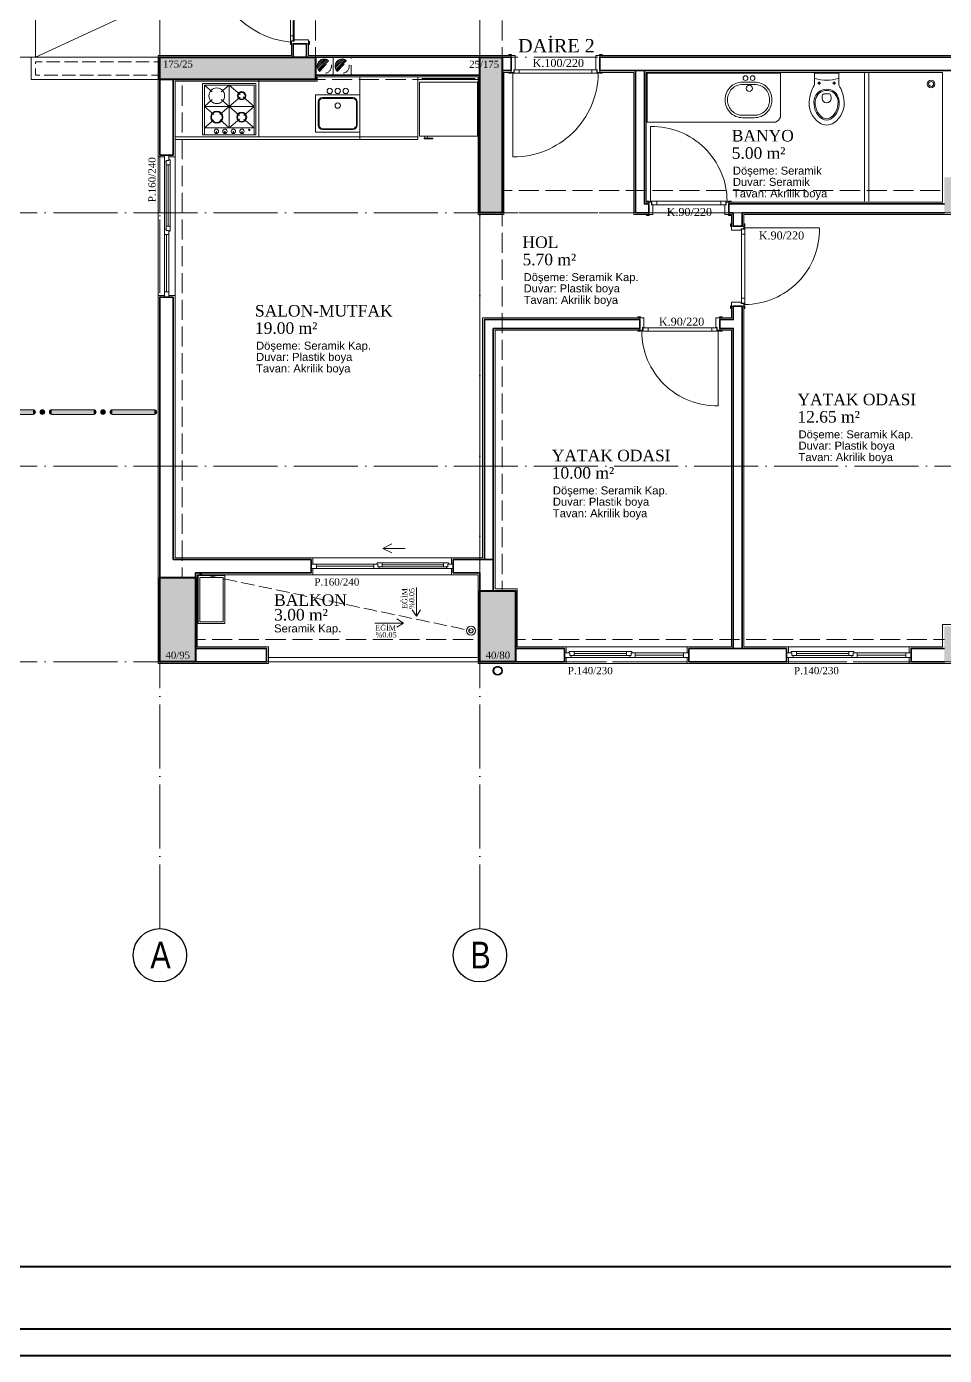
# Model space of a CAD drawing. Header units: millimetres. Extents: x 11587 to 81192, y -36083 to -25300.
# Drawn here: x 25177 to 26209, y -28300 to -26805 of the extents above; entities that cross this region are included whole.
import ezdxf

# ---------------------------------------------------------------- set-up
doc = ezdxf.new("R2010")
doc.units = ezdxf.units.MM
for name, pattern in [('AKS', [30, 24, -3, 0, -3]), ('IZDUSUM1', [20, 7.5, -5, 7.5, 0]), ('SEMBOL1', [260, 200, -15, 30, -15])]:
    doc.linetypes.add(name, pattern=pattern)
for name, color, linetype, lineweight in [('rtm-aks balon', 20, 'Continuous', 25), ('rtm-aks balon yazı', 7, 'Continuous', 20), ('rtm-aks yeni', 7, 'AKS', 20), ('rtm-antet-02', 140, 'Continuous', 40), ('rtm-cam', 141, 'Continuous', 9), ('rtm-duv tugla', 22, 'Continuous', 35), ('rtm-izdusum-üst ince', 8, 'IZDUSUM1', 5), ('rtm-kapı-ahsap', 35, 'Continuous', 13), ('rtm-merdiven izdusum', 254, 'IZDUSUM1', 15), ('rtm-mhl-yazı-adı', 150, 'Continuous', 30), ('rtm-mhl-yazı-m2', 7, 'Continuous', 20), ('rtm-mhl-yazı-malzeme', 253, 'Continuous', 13), ('rtm-pen-ahsap', 35, 'Continuous', 13), ('rtm-plan katmanı-04', 33, 'Continuous', 25), ('rtm-plan katmanı-05', 205, 'Continuous', 20), ('rtm-plan katmanı-07', 135, 'Continuous', 9), ('rtm-sembol balon baslik', 242, 'Continuous', 20), ('rtm-sembol ok', 7, 'Continuous', 20), ('rtm-sıva', 252, 'Continuous', 15), ('rtm-tarama-betonarme', 51, 'Continuous', 15), ('rtm-tas_betonarme', 50, 'Continuous', 40), ('rtm-tefris vitrifiye', 9, 'Continuous', 9)]:
    doc.layers.add(name, color=color, linetype=linetype, lineweight=lineweight)
doc.styles.add('AKSYAZI', font='ARIALN.TTF')
doc.styles.add('ARIAL', font='times.ttf')
doc.styles.get("Standard").update_dxf_attribs({"font": 'arial.ttf'})
doc.styles.add('VAZ-OLCU', font='times.ttf', dxfattribs={"height": 60})

# ---------------------------------------------------------------- blocks, each defined once
blk = doc.blocks.new('K-100')
at = {"layer": 'rtm-kapı-ahsap'}
for p, q in [((-34308.1, -13702.2), (-34307, -13702.2)), ((-34308.1, -13705.4), (-34308.1, -13702.2)), ((-34307, -13702.2), (-34307, -13705.4)), ((-34288, -13702.3), (-34288, -13705.4)), ((-34287, -13702.3), (-34288, -13702.3)), ((-34287, -13705.4), (-34287, -13702.3)), ((-34307, -13705.4), (-34308.1, -13705.4)), ((-34307, -13709.3), (-34307, -13704.8)), ((-34288, -13704.8), (-34307, -13704.8)), ((-34291, -13709.3), (-34307, -13709.3)), ((-34288, -13707.8), (-34291, -13707.8)), ((-34291, -13707.8), (-34291, -13709.3)), ((-34290.8, -13801.3), (-34290.8, -13708.3)), ((-34290.8, -13708.3), (-34287.9, -13708.3)), ((-34287, -13713.9), (-34290.8, -13713.9)), ((-34288, -13704.8), (-34288, -13707.8)), ((-34288, -13705.4), (-34287, -13705.4)), ((-34288, -13706.8), (-34287, -13706.8)), ((-34287.9, -13708.3), (-34287.9, -13706.8)), ((-34287, -13706.8), (-34287, -13802.8)), ((-34307, -13804.2), (-34308.1, -13804.2)), ((-34308.1, -13804.2), (-34308.1, -13807.3)), ((-34308.1, -13807.3), (-34307, -13807.3)), ((-34307, -13800.3), (-34307, -13804.8)), ((-34291, -13800.3), (-34307, -13800.3)), ((-34307, -13807.3), (-34307, -13804.2)), ((-34288, -13804.8), (-34307, -13804.8)), ((-34291, -13801.8), (-34291, -13800.3)), ((-34288, -13801.8), (-34291, -13801.8)), ((-34287, -13795.6), (-34290.8, -13795.6)), ((-34290.8, -13801.3), (-34287.9, -13801.3)), ((-34288, -13804.8), (-34288, -13801.8)), ((-34288, -13802.8), (-34287, -13802.8)), ((-34288, -13807.3), (-34288, -13804.2)), ((-34288, -13804.2), (-34287, -13804.2)), ((-34287, -13807.3), (-34288, -13807.3)), ((-34287.9, -13801.3), (-34287.9, -13802.8)), ((-34193, -13802.8), (-34287, -13802.8)), ((-34287, -13804.2), (-34287, -13807.3))]:
    blk.add_line(p, q, dxfattribs=at)
at = {"layer": 'rtm-kapı-ahsap', "const_width": 0.392}
blk.add_lwpolyline([(-34287.4, -13803.7, -1), (-34287.4, -13803.1, -1)], format="xyb", close=True, dxfattribs=at)
at = {"layer": 'rtm-kapı-ahsap'}
blk.add_arc((-34287.9, -13801.7), 94.9, 359.3332, 89.4605, dxfattribs=at)
blk = doc.blocks.new('rty')
at = {"layer": 'rtm-kapı-ahsap'}
for p, q in [((-58244.9, -62700.3), (-58243.8, -62700.3)), ((-58244.9, -62703.4), (-58244.9, -62700.3)), ((-58243.8, -62703.4), (-58244.9, -62703.4)), ((-58243.8, -62700.3), (-58243.8, -62703.4)), ((-58243.8, -62707.4), (-58243.8, -62702.9)), ((-58229.8, -62702.9), (-58243.8, -62702.9)), ((-58232.8, -62707.4), (-58243.8, -62707.4)), ((-58232.8, -62705.9), (-58232.8, -62707.4)), ((-58229.8, -62705.9), (-58232.8, -62705.9)), ((-58232.6, -62706.4), (-58232.6, -62789.4)), ((-58232.6, -62706.4), (-58229.7, -62706.4)), ((-58229.8, -62700.4), (-58229.8, -62703.4)), ((-58228.8, -62700.4), (-58229.8, -62700.4)), ((-58229.8, -62702.9), (-58229.8, -62705.9)), ((-58229.8, -62703.4), (-58228.8, -62703.4)), ((-58229.8, -62704.9), (-58228.8, -62704.9)), ((-58229.7, -62706.4), (-58229.7, -62704.9)), ((-58228.8, -62703.4), (-58228.8, -62700.4)), ((-58228.8, -62790.9), (-58228.8, -62704.9)), ((-58144.8, -62704.9), (-58228.8, -62704.9)), ((-58228.8, -62712), (-58232.6, -62712)), ((-58243.8, -62792.3), (-58244.9, -62792.3)), ((-58244.9, -62792.3), (-58244.9, -62795.4)), ((-58244.9, -62795.4), (-58243.8, -62795.4)), ((-58243.8, -62788.4), (-58243.8, -62792.9)), ((-58232.8, -62788.4), (-58243.8, -62788.4)), ((-58243.8, -62795.4), (-58243.8, -62792.3)), ((-58229.8, -62792.9), (-58243.8, -62792.9)), ((-58232.8, -62789.9), (-58232.8, -62788.4)), ((-58229.8, -62789.9), (-58232.8, -62789.9)), ((-58228.8, -62783.7), (-58232.6, -62783.7)), ((-58232.6, -62789.4), (-58229.7, -62789.4)), ((-58229.8, -62792.9), (-58229.8, -62789.9)), ((-58229.8, -62790.9), (-58228.8, -62790.9)), ((-58229.8, -62795.4), (-58229.8, -62792.3)), ((-58229.8, -62792.3), (-58228.8, -62792.3)), ((-58228.8, -62795.4), (-58229.8, -62795.4)), ((-58229.7, -62789.4), (-58229.7, -62790.9)), ((-58228.8, -62792.3), (-58228.8, -62795.4))]:
    blk.add_line(p, q, dxfattribs=at)
at = {"layer": 'rtm-kapı-ahsap', "const_width": 0.392}
blk.add_lwpolyline([(-58229.2, -62703.9, 1), (-58229.2, -62704.5, 1)], format="xyb", close=True, dxfattribs=at)
at = {"layer": 'rtm-kapı-ahsap'}
blk.add_arc((-58229.1, -62706.6), 84.3, 270.2011, 1.1472, dxfattribs=at)
blk = doc.blocks.new('KK')
at = {"layer": 'rtm-sembol balon baslik', "linetype": 'SEMBOL1'}
for p in [(41231.3, 7543.2), (41283.8, 7543.2)]:
    blk.add_line(p, (41257.6, 7558.4), dxfattribs=at)
at = {"layer": 'rtm-sembol balon baslik'}
for p, q in [((41279.6, 7537.7), (41232.3, 7537.7)), ((41279.6, 7532.4), (41232.3, 7532.4)), ((41347.8, 7537.7), (41300.6, 7537.7)), ((41347.8, 7532.4), (41300.6, 7532.4)), ((41416.1, 7537.8), (41368.8, 7537.8)), ((41416.1, 7532.6), (41368.8, 7532.6)), ((41484.3, 7537.8), (41437.1, 7537.8)), ((41484.3, 7532.6), (41437.1, 7532.6)), ((41552.6, 7537.9), (41505.3, 7537.9)), ((41552.6, 7532.7), (41505.3, 7532.7)), ((41620.8, 7537.9), (41573.6, 7537.9)), ((41620.8, 7532.7), (41573.6, 7532.7))]:
    blk.add_line(p, q, dxfattribs=at)
at = {"layer": 'rtm-sembol balon baslik', "const_width": 2.62}
for points in [[(41232.3, 7536.4, 0.414214), (41231, 7535, 1)], [(41231, 7535, 0.414214), (41232.3, 7533.7, 1)], [(41279.6, 7533.7, 0.414214), (41280.9, 7535, 0.414214), (41279.6, 7536.4, 1)], [(41300.6, 7536.4, 0.414214), (41299.3, 7535, 1)], [(41299.3, 7535, 0.414214), (41300.6, 7533.7, 1)], [(41347.8, 7533.7, 0.414214), (41349.1, 7535, 0.414214), (41347.8, 7536.4, 1)], [(41368.8, 7536.5, 0.414214), (41367.5, 7535.2, 1)], [(41367.5, 7535.2, 0.414214), (41368.8, 7533.9, 1)], [(41416.1, 7533.9, 0.414214), (41417.4, 7535.2, 0.414214), (41416.1, 7536.5, 1)], [(41437.1, 7536.5, 0.414214), (41435.8, 7535.2, 1)], [(41435.8, 7535.2, 0.414214), (41437.1, 7533.9, 1)], [(41484.3, 7533.9, 0.414214), (41485.6, 7535.2, 0.414214), (41484.3, 7536.5, 1)], [(41505.3, 7536.6, 0.414214), (41504, 7535.3, 1)], [(41504, 7535.3, 0.414214), (41505.3, 7534, 1)], [(41552.6, 7534, 0.414214), (41553.9, 7535.3, 0.414214), (41552.6, 7536.6, 1)], [(41573.6, 7536.6, 0.414214), (41572.3, 7535.3, 1)], [(41572.3, 7535.3, 0.414214), (41573.6, 7534, 1)], [(41620.8, 7534, 0.414214), (41622.1, 7535.3, 0.414214), (41620.8, 7536.6, 1)]]:
    blk.add_lwpolyline(points, format="xyb", dxfattribs=at)
for points in [[(41288.8, 7535, 1), (41291.4, 7535, 1)], [(41357, 7535.2, 1), (41359.6, 7535.2, 1)], [(41425.3, 7535.2, 1), (41427.9, 7535.2, 1)], [(41493.5, 7535.3, 1), (41496.1, 7535.3, 1)], [(41561.8, 7535.3, 1), (41564.4, 7535.3, 1)]]:
    blk.add_lwpolyline(points, format="xyb", close=True, dxfattribs=at)
at = {"layer": 'rtm-sembol balon baslik'}
for centre in [(41290.1, 7535), (41358.3, 7535.2), (41426.6, 7535.2), (41494.8, 7535.3), (41563.1, 7535.3)]:
    blk.add_circle(centre, 2.62, dxfattribs=at)
for centre, start, end in [((41232.3, 7535), 90, 270), ((41279.6, 7535), 270, 90), ((41300.6, 7535), 90, 270), ((41347.8, 7535), 270, 90), ((41368.8, 7535.2), 90, 270), ((41416.1, 7535.2), 270, 90), ((41437.1, 7535.2), 90, 270), ((41484.3, 7535.2), 270, 90), ((41505.3, 7535.3), 90, 270), ((41552.6, 7535.3), 270, 90), ((41573.6, 7535.3), 90, 270), ((41620.8, 7535.3), 270, 90)]:
    blk.add_arc(centre, 2.62, start, end, dxfattribs=at)
for points in [[(41232.3, 7537.7), (41232.3, 7532.4), (41279.6, 7537.7), (41279.6, 7532.4)], [(41300.6, 7537.7), (41300.6, 7532.4), (41347.8, 7537.7), (41347.8, 7532.4)], [(41368.8, 7537.8), (41368.8, 7532.6), (41416.1, 7537.8), (41416.1, 7532.6)], [(41437.1, 7537.8), (41437.1, 7532.6), (41484.3, 7537.8), (41484.3, 7532.6)], [(41505.3, 7537.9), (41505.3, 7532.7), (41552.6, 7537.9), (41552.6, 7532.7)], [(41573.6, 7537.9), (41573.6, 7532.7), (41620.8, 7537.9), (41620.8, 7532.7)]]:
    blk.add_trace(points, dxfattribs=at)

msp = doc.modelspace()

# ---------------------------------------------------------------- hatches: boundary and pattern name
at = {"layer": 'rtm-izdusum-üst ince', "ltscale": 1.5}
h = msp.add_hatch(dxfattribs=at)
h.set_pattern_fill('ANSI31', color=256, scale=0.5, angle=180, style=0)
h.set_pattern_definition([(225, (25955.9866, -26839.5514), (1.122532, -1.122532), [])])
edge = h.paths.add_edge_path()
edge.add_arc((25511.59, -26849.55), 8, 47.23741, 227.23741, ccw=False)
edge.add_line((25517.03, -26843.68), (25506.16, -26855.42))
h = msp.add_hatch(dxfattribs=at)
h.set_pattern_fill('ANSI31', color=256, scale=0.5, angle=180, style=0)
h.set_pattern_definition([(225, (25975.9866, -26839.5514), (1.122532, -1.122532), [])])
edge = h.paths.add_edge_path()
edge.add_arc((25531.59, -26849.55), 8, 47.23741, 227.23741, ccw=False)
edge.add_line((25537.03, -26843.68), (25526.16, -26855.42))
at = {"layer": 'rtm-tarama-betonarme'}
h = msp.add_hatch(dxfattribs=at)
h.set_pattern_fill('ANSI33', color=256, scale=2, style=0)
h.set_pattern_definition([(45, (15039.519, -4888.525), (-8.980256, 8.980256), []), (45, (15048.499, -4888.525), (-8.980256, 8.980256), [6.35, -3.175])])
h.paths.add_polyline_path([(28324.09, -27439.55), (28364.09, -27439.55), (28364.09, -27519.55), (28324.09, -27519.55)])
h.paths.add_polyline_path([(27911.59, -27479.55), (27991.59, -27479.55), (27991.59, -27519.55), (27911.59, -27519.55)])
h.paths.add_polyline_path([(28324.09, -26944.55), (28364.09, -26944.55), (28364.09, -27024.55), (28324.09, -27024.55)])
h.paths.add_polyline_path([(27961.59, -26944.55), (27996.59, -26944.55), (27996.59, -27024.55), (27961.59, -27024.55)])
h.paths.add_polyline_path([(27961.59, -26524.55), (27996.59, -26524.55), (27996.59, -26604.55), (27961.59, -26604.55)])
h.paths.add_polyline_path([(28324.09, -26524.55), (28364.09, -26524.55), (28364.09, -26604.55), (28324.09, -26604.55)])
h.paths.add_polyline_path([(28324.09, -26029.55), (28364.09, -26029.55), (28364.09, -26109.55), (28324.09, -26109.55)])
h.paths.add_polyline_path([(27911.59, -26029.55), (27991.59, -26029.55), (27991.59, -26069.55), (27911.59, -26069.55)])
h.paths.add_polyline_path([(28726.59, -26524.55), (28691.59, -26524.55), (28691.59, -26604.55), (28726.59, -26604.55)])
h.paths.add_polyline_path([(28726.59, -26944.55), (28691.59, -26944.55), (28691.59, -27024.55), (28726.59, -27024.55)])
h.paths.add_polyline_path([(28776.59, -27479.55), (28696.59, -27479.55), (28696.59, -27519.55), (28776.59, -27519.55)])
h.paths.add_polyline_path([(29299.09, -27479.55), (29219.09, -27479.55), (29219.09, -27519.55), (29299.09, -27519.55)])
h.paths.add_polyline_path([(29299.09, -26974.55), (29219.09, -26974.55), (29219.09, -27014.55), (29299.09, -27014.55)])
h.paths.add_polyline_path([(29299.09, -26534.55), (29219.09, -26534.55), (29219.09, -26574.55), (29299.09, -26574.55)])
h.paths.add_polyline_path([(28776.59, -26029.55), (28696.59, -26029.55), (28696.59, -26069.55), (28776.59, -26069.55)])
h.paths.add_polyline_path([(29299.09, -26029.55), (29219.09, -26029.55), (29219.09, -26069.55), (29299.09, -26069.55)])
h.paths.add_polyline_path([(29821.59, -26839.55), (29796.59, -26839.55), (29796.59, -27014.55), (29821.59, -27014.55)])
h.paths.add_polyline_path([(29821.59, -26534.55), (29796.59, -26534.55), (29796.59, -26709.55), (29821.59, -26709.55)])
h.paths.add_polyline_path([(30181.59, -26839.55), (30006.59, -26839.55), (30006.59, -26864.55), (30181.59, -26864.55)])
h.paths.add_polyline_path([(30181.59, -26684.55), (30006.59, -26684.55), (30006.59, -26709.55), (30181.59, -26709.55)])
h.paths.add_polyline_path([(29821.59, -26109.55), (29781.59, -26109.55), (29781.59, -26029.55), (29821.59, -26029.55)])
h.paths.add_polyline_path([(30181.59, -26124.55), (30141.59, -26124.55), (30141.59, -26029.55), (30181.59, -26029.55)])
h.paths.add_polyline_path([(29821.59, -27439.55), (29781.59, -27439.55), (29781.59, -27519.55), (29821.59, -27519.55)])
h.paths.add_polyline_path([(30181.59, -27424.55), (30141.59, -27424.55), (30141.59, -27519.55), (30181.59, -27519.55)])
h.paths.add_polyline_path([(27421.59, -27439.55), (27461.59, -27439.55), (27461.59, -27519.55), (27421.59, -27519.55)])
h.paths.add_polyline_path([(27131.59, -27439.55), (27171.59, -27439.55), (27171.59, -27519.55), (27131.59, -27519.55)])
h.paths.add_polyline_path([(27421.59, -26029.55), (27501.59, -26029.55), (27501.59, -26069.55), (27421.59, -26069.55)])
h.paths.add_polyline_path([(27091.59, -26029.55), (27171.59, -26029.55), (27171.59, -26069.55), (27091.59, -26069.55)])
h.paths.add_polyline_path([(26781.59, -26524.55), (26816.59, -26524.55), (26816.59, -26604.55), (26781.59, -26604.55)])
h.paths.add_polyline_path([(26781.59, -26944.55), (26816.59, -26944.55), (26816.59, -27024.55), (26781.59, -27024.55)])
h.paths.add_polyline_path([(26731.59, -27479.55), (26811.59, -27479.55), (26811.59, -27519.55), (26731.59, -27519.55)])
h.paths.add_polyline_path([(26209.09, -27479.55), (26289.09, -27479.55), (26289.09, -27519.55), (26209.09, -27519.55)])
h.paths.add_polyline_path([(26209.09, -26974.55), (26289.09, -26974.55), (26289.09, -27014.55), (26209.09, -27014.55)])
h.paths.add_polyline_path([(26209.09, -26534.55), (26289.09, -26534.55), (26289.09, -26574.55), (26209.09, -26574.55)])
h.paths.add_polyline_path([(26731.59, -26029.55), (26811.59, -26029.55), (26811.59, -26069.55), (26731.59, -26069.55)])
h.paths.add_polyline_path([(26209.09, -26029.55), (26289.09, -26029.55), (26289.09, -26069.55), (26209.09, -26069.55)])
h.paths.add_polyline_path([(25686.59, -26839.55), (25711.59, -26839.55), (25711.59, -27014.55), (25686.59, -27014.55)])
h.paths.add_polyline_path([(25686.59, -26534.55), (25711.59, -26534.55), (25711.59, -26709.55), (25686.59, -26709.55)])
h.paths.add_polyline_path([(25326.59, -26839.55), (25501.59, -26839.55), (25501.59, -26864.55), (25326.59, -26864.55)])
h.paths.add_polyline_path([(25326.59, -26684.55), (25501.59, -26684.55), (25501.59, -26709.55), (25326.59, -26709.55)])
h.paths.add_polyline_path([(25686.59, -26109.55), (25726.59, -26109.55), (25726.59, -26029.55), (25686.59, -26029.55)])
h.paths.add_polyline_path([(25326.59, -26124.55), (25366.59, -26124.55), (25366.59, -26029.55), (25326.59, -26029.55)])
h.paths.add_polyline_path([(25686.59, -27439.55), (25726.59, -27439.55), (25726.59, -27519.55), (25686.59, -27519.55)])
h.paths.add_polyline_path([(25326.59, -27424.55), (25366.59, -27424.55), (25366.59, -27519.55), (25326.59, -27519.55)])

# ---------------------------------------------------------------- linework, layer by layer
at = {"layer": 'rtm-aks balon'}
for centre in [(25326.59, -27849.55), (25686.59, -27849.55)]:
    msp.add_circle(centre, 30, dxfattribs=at)
at = {"layer": 'rtm-aks yeni', "ltscale": 3}
for p, q in [((25326.59, -27819.55), (25326.59, -25729.55)), ((25686.59, -27819.55), (25686.59, -25729.55)), ((25026.59, -26839.55), (30481.59, -26839.55)), ((25026.59, -27014.55), (30481.59, -27014.55)), ((25026.59, -27299.55), (30481.59, -27299.55)), ((25026.59, -27519.55), (30481.59, -27519.55))]:
    msp.add_line(p, q, dxfattribs=at)
at = {"layer": 'rtm-antet-02'}
for points in [[(24671.59, -25299.55), (24671.59, -28299.55), (30726.59, -28299.55), (30726.59, -25299.55), (24671.59, -25299.55)], [(24701.59, -28199.55), (30696.59, -28199.55)]]:
    msp.add_lwpolyline(points, dxfattribs=at)
msp.add_lwpolyline([(24701.59, -25329.55), (24701.59, -28269.55), (30696.59, -28269.55), (30696.59, -25329.55)], close=True, dxfattribs=at)
at = {"layer": 'rtm-cam'}
for p, q in [((25335.84, -26960.55), (25335.84, -27029.55)), ((25334.09, -27039.05), (25334.09, -27103.55)), ((25567.09, -27412.05), (25502.59, -27412.05)), ((25645.59, -27410.3), (25576.59, -27410.3)), ((25792.59, -27510.3), (25851.59, -27510.3)), ((25861.09, -27512.05), (25915.59, -27512.05)), ((26042.59, -27510.3), (26101.59, -27510.3)), ((26111.09, -27512.05), (26165.59, -27512.05))]:
    msp.add_line(p, q, dxfattribs=at)
at = {"layer": 'rtm-duv tugla'}
for points in [[(25491.59, -26839.55), (25491.59, -26824.55), (25476.59, -26824.55), (25476.59, -26839.55)], [(25501.59, -26839.55), (25686.59, -26839.55)], [(25711.59, -26839.55), (25721.59, -26839.55)], [(25721.59, -26854.55), (25721.59, -26839.55)], [(25821.59, -26839.55), (26676.59, -26839.55)], [(25821.59, -26854.55), (25821.59, -26839.55)], [(25711.59, -26854.55), (25721.59, -26854.55)], [(25821.59, -26854.55), (26676.59, -26854.55)], [(25871.59, -26854.55), (25871.59, -27004.55), (25876.59, -27004.55), (25876.59, -27014.55), (25861.59, -27014.55), (25861.59, -26854.55)], [(25326.59, -26949.55), (25326.59, -26864.55)], [(25341.59, -26949.55), (25341.59, -26864.55)], [(25501.59, -26859.55), (25686.59, -26859.55)], [(25326.59, -26949.55), (25341.59, -26949.55)], [(26209.09, -27014.55), (25981.59, -27014.55), (25981.59, -27029.55), (25971.59, -27029.55), (25971.59, -27014.55), (25966.59, -27014.55), (25966.59, -27004.55), (26209.09, -27004.55)], [(25326.59, -27424.55), (25326.59, -27109.55)], [(25326.59, -27109.55), (25341.59, -27109.55)], [(25366.59, -27424.55), (25366.59, -27419.55), (25496.59, -27419.55), (25496.59, -27404.55), (25341.59, -27404.55), (25341.59, -27109.55)], [(25971.59, -27504.55), (25971.59, -27144.55), (25956.59, -27144.55), (25956.59, -27134.55), (25971.59, -27134.55), (25971.59, -27119.55), (25981.59, -27119.55), (25981.59, -27504.55)], [(25701.59, -27404.55), (25701.59, -27144.55), (25866.59, -27144.55), (25866.59, -27134.55), (25691.59, -27134.55), (25691.59, -27404.55)], [(25686.59, -27439.55), (25686.59, -27419.55), (25656.59, -27419.55), (25656.59, -27404.55), (25701.59, -27404.55), (25701.59, -27439.55)], [(25366.59, -27519.55), (25446.59, -27519.55), (25446.59, -27504.55), (25366.59, -27504.55)], [(25726.59, -27504.55), (25781.59, -27504.55), (25781.59, -27519.55), (25726.59, -27519.55)], [(25781.59, -27504.55), (25781.59, -27519.55)], [(26209.09, -27519.55), (26171.59, -27519.55), (26171.59, -27504.55), (26209.09, -27504.55)]]:
    msp.add_lwpolyline(points, dxfattribs=at)
msp.add_lwpolyline([(26031.59, -27504.55), (26031.59, -27519.55), (25921.59, -27519.55), (25921.59, -27504.55)], close=True, dxfattribs=at)
at = {"layer": 'rtm-izdusum-üst ince', "ltscale": 1.5}
for points in [[(25476.59, -26839.55), (25476.59, -26709.55)], [(25501.59, -26839.55), (25501.59, -26709.55)], [(25686.59, -26839.55), (25686.59, -26709.55)], [(25711.59, -26839.55), (25711.59, -26709.55)], [(25501.59, -26839.55), (25501.59, -26859.55), (25521.59, -26859.55), (25521.59, -26839.55), (25501.59, -26839.55)], [(25521.59, -26839.55), (25521.59, -26859.55), (25541.59, -26859.55), (25541.59, -26839.55), (25521.59, -26839.55)], [(25506.16, -26855.42), (25517.03, -26843.68)], [(25526.16, -26855.42), (25537.03, -26843.68)], [(25326.59, -27424.55), (25326.59, -26864.55)], [(25351.59, -27424.55), (25351.59, -26864.55)], [(25501.59, -26864.55), (25686.59, -26864.55)], [(25711.59, -26989.55), (26209.09, -26989.55)], [(25686.59, -27439.55), (25686.59, -27014.55)], [(25711.59, -27439.55), (25711.59, -27014.55)], [(25711.59, -27014.55), (26209.09, -27014.55)], [(25366.59, -27494.55), (25686.59, -27494.55)], [(25726.59, -27494.55), (26209.09, -27494.55)], [(25366.59, -27519.55), (25686.59, -27519.55)], [(25726.59, -27519.55), (26209.09, -27519.55)]]:
    msp.add_lwpolyline(points, dxfattribs=at)
at = {"layer": 'rtm-izdusum-üst ince'}
msp.add_lwpolyline([(25366.59, -27419.55), (25676.59, -27484.55)], dxfattribs=at)
at = {"layer": 'rtm-izdusum-üst ince', "ltscale": 1.5}
for centre in [(25511.59, -26849.55), (25531.59, -26849.55)]:
    msp.add_circle(centre, 8, dxfattribs=at)
at = {"layer": 'rtm-kapı-ahsap'}
for p, q in [((25473.59, -26822.55), (25473.59, -26726.56)), ((25477.46, -26728.07), (25477.46, -26821.03)), ((25473.59, -26815.4), (25477.46, -26815.4)), ((25474.59, -26822.55), (25473.59, -26822.55)), ((25473.62, -26822.05), (25474.59, -26822.05)), ((25473.62, -26825.12), (25473.62, -26822.05)), ((25474.59, -26825.12), (25473.62, -26825.12)), ((25477.46, -26821.03), (25474.54, -26821.03)), ((25474.54, -26821.03), (25474.54, -26822.55)), ((25474.59, -26824.55), (25474.59, -26821.55)), ((25474.59, -26821.55), (25477.59, -26821.55)), ((25474.59, -26822.05), (25474.59, -26825.12)), ((25474.59, -26824.55), (25493.59, -26824.55)), ((25474.59, -26824.55), (25493.59, -26824.55)), ((25477.59, -26820.05), (25493.59, -26820.05)), ((25477.59, -26821.55), (25477.59, -26820.05)), ((25493.59, -26820.05), (25493.59, -26824.55)), ((25493.59, -26822), (25493.59, -26825.12)), ((25494.74, -26822), (25493.59, -26822)), ((25493.59, -26825.12), (25494.74, -26825.12)), ((25494.74, -26825.12), (25494.74, -26822))]:
    msp.add_line(p, q, dxfattribs=at)
msp.add_arc((25483.67, -26722.93), 100.13, 182.07712, 264.22723, dxfattribs=at)
at = {"layer": 'rtm-merdiven izdusum'}
msp.add_lwpolyline([(25324.59, -26859.55), (25186.59, -26859.55), (25186.59, -26844.55), (25324.59, -26844.55)], dxfattribs=at)
at = {"layer": 'rtm-pen-ahsap'}
for p, q in [((25331.59, -26957.05), (25331.59, -26949.55)), ((25331.59, -26957.05), (25333.59, -26957.05)), ((25333.59, -26955.55), (25333.59, -26960.55)), ((25333.59, -26955.55), (25336.59, -26955.55)), ((25333.59, -27029.55), (25333.59, -26960.55)), ((25333.59, -26960.55), (25338.09, -26960.55)), ((25336.59, -26949.55), (25336.59, -26955.55)), ((25338.09, -26954.92), (25338.09, -26960.55)), ((25338.09, -27029.55), (25338.09, -26960.55)), ((25331.59, -27040.55), (25331.59, -27033.05)), ((25333.59, -27033.05), (25331.59, -27033.05)), ((25333.59, -27034.55), (25333.59, -27029.55)), ((25333.59, -27029.55), (25338.09, -27029.55)), ((25333.59, -27034.55), (25336.59, -27034.55)), ((25336.59, -27034.55), (25336.59, -27039.05)), ((25338.09, -27035.18), (25338.09, -27029.55)), ((25331.59, -27039.05), (25336.59, -27039.05)), ((25331.59, -27040.55), (25331.59, -27109.55)), ((25336.59, -27098.55), (25336.59, -27039.05)), ((25331.59, -27103.55), (25336.59, -27103.55)), ((25336.59, -27098.55), (25336.59, -27104.18)), ((25336.59, -27109.55), (25336.59, -27103.55)), ((25570.96, -27408.05), (25576.59, -27408.05)), ((25576.59, -27408.05), (25645.59, -27408.05)), ((25576.59, -27412.55), (25576.59, -27408.05)), ((25651.23, -27408.05), (25645.59, -27408.05)), ((25645.59, -27412.55), (25645.59, -27408.05)), ((25496.59, -27409.55), (25502.59, -27409.55)), ((25565.59, -27414.55), (25496.59, -27414.55)), ((25507.59, -27409.55), (25501.96, -27409.55)), ((25502.59, -27414.55), (25502.59, -27409.55)), ((25507.59, -27409.55), (25567.09, -27409.55)), ((25565.59, -27414.55), (25573.09, -27414.55)), ((25571.59, -27409.55), (25567.09, -27409.55)), ((25567.09, -27414.55), (25567.09, -27409.55)), ((25571.59, -27412.55), (25571.59, -27409.55)), ((25571.59, -27412.55), (25576.59, -27412.55)), ((25573.09, -27412.55), (25573.09, -27414.55)), ((25576.59, -27412.55), (25645.59, -27412.55)), ((25650.59, -27412.55), (25645.59, -27412.55)), ((25649.09, -27414.55), (25649.09, -27412.55)), ((25649.09, -27414.55), (25656.59, -27414.55)), ((25656.59, -27409.55), (25650.59, -27409.55)), ((25650.59, -27412.55), (25650.59, -27409.55)), ((25781.59, -27509.55), (25787.59, -27509.55)), ((25786.96, -27508.05), (25792.59, -27508.05)), ((25787.59, -27512.55), (25787.59, -27509.55)), ((25787.59, -27512.55), (25792.59, -27512.55)), ((25789.09, -27514.55), (25789.09, -27512.55)), ((25851.59, -27508.05), (25792.59, -27508.05)), ((25792.59, -27512.55), (25792.59, -27508.05)), ((25851.59, -27512.55), (25792.59, -27512.55)), ((25857.23, -27508.05), (25851.59, -27508.05)), ((25851.59, -27512.55), (25851.59, -27508.05)), ((25856.59, -27512.55), (25851.59, -27512.55)), ((25855.09, -27512.55), (25855.09, -27514.55)), ((25856.59, -27509.55), (25861.09, -27509.55)), ((25856.59, -27512.55), (25856.59, -27509.55)), ((25910.59, -27509.55), (25861.09, -27509.55)), ((25861.09, -27514.55), (25861.09, -27509.55)), ((25910.59, -27509.55), (25916.23, -27509.55)), ((25915.59, -27514.55), (25915.59, -27509.55)), ((25921.59, -27509.55), (25915.59, -27509.55)), ((26031.59, -27509.55), (26037.59, -27509.55)), ((26036.96, -27508.05), (26042.59, -27508.05)), ((26037.59, -27512.55), (26037.59, -27509.55)), ((26037.59, -27512.55), (26042.59, -27512.55)), ((26039.09, -27514.55), (26039.09, -27512.55)), ((26101.59, -27508.05), (26042.59, -27508.05)), ((26042.59, -27512.55), (26042.59, -27508.05)), ((26101.59, -27512.55), (26042.59, -27512.55)), ((26107.23, -27508.05), (26101.59, -27508.05)), ((26101.59, -27512.55), (26101.59, -27508.05)), ((26106.59, -27512.55), (26101.59, -27512.55)), ((26105.09, -27512.55), (26105.09, -27514.55)), ((26106.59, -27509.55), (26111.09, -27509.55)), ((26106.59, -27512.55), (26106.59, -27509.55)), ((26160.59, -27509.55), (26111.09, -27509.55)), ((26111.09, -27514.55), (26111.09, -27509.55)), ((26160.59, -27509.55), (26166.23, -27509.55)), ((26165.59, -27514.55), (26165.59, -27509.55)), ((26171.59, -27509.55), (26165.59, -27509.55)), ((25789.09, -27514.55), (25781.59, -27514.55)), ((25862.59, -27514.55), (25855.09, -27514.55)), ((25862.59, -27514.55), (25921.59, -27514.55)), ((26039.09, -27514.55), (26031.59, -27514.55)), ((26112.59, -27514.55), (26105.09, -27514.55)), ((26112.59, -27514.55), (26171.59, -27514.55))]:
    msp.add_line(p, q, dxfattribs=at)
for points in [[(25338.09, -26954.92), (25336.59, -26954.05)], [(25338.09, -27035.18), (25336.59, -27036.05)], [(25570.96, -27408.05), (25570.09, -27409.55)], [(25651.23, -27408.05), (25652.1, -27409.55)], [(25786.96, -27508.05), (25786.09, -27509.55)], [(25857.23, -27508.05), (25858.1, -27509.55)], [(26036.96, -27508.05), (26036.09, -27509.55)], [(26107.23, -27508.05), (26108.1, -27509.55)]]:
    msp.add_lwpolyline(points, dxfattribs=at)
at = {"layer": 'rtm-plan katmanı-04'}
for radius in [5, 4.5]:
    msp.add_circle((25706.59, -27529.55), radius, dxfattribs=at)
at = {"layer": 'rtm-plan katmanı-05'}
for points in [[(25186.59, -26709.55), (25326.59, -26774.55), (25186.59, -26839.55)], [(25186.59, -26709.55), (25186.59, -26839.55)], [(25326.59, -26709.55), (25326.59, -26839.55)], [(25324.59, -26864.55), (25181.59, -26864.55), (25181.59, -26839.55), (25324.59, -26839.55)], [(25683.59, -27514.55), (25449.59, -27514.55)], [(25683.59, -27519.55), (25449.59, -27519.55)]]:
    msp.add_lwpolyline(points, dxfattribs=at)
at = {"layer": 'rtm-plan katmanı-05', "ltscale": 0.6}
for points in [[(25324.59, -27107.55), (25324.59, -26951.55)], [(25343.59, -27107.55), (25343.59, -26951.55)], [(25498.59, -27402.55), (25654.59, -27402.55)], [(25498.59, -27421.55), (25654.59, -27421.55)], [(25919.59, -27502.55), (25783.59, -27502.55)], [(26169.59, -27502.55), (26033.59, -27502.55)], [(25919.59, -27521.55), (25783.59, -27521.55)], [(26169.59, -27521.55), (26033.59, -27521.55)]]:
    msp.add_lwpolyline(points, dxfattribs=at)
at = {"layer": 'rtm-plan katmanı-05'}
for radius in [5, 2.5]:
    msp.add_circle((25676.59, -27484.55), radius, dxfattribs=at)
at = {"layer": 'rtm-plan katmanı-07'}
for points in [[(25331.59, -27033.05), (25331.59, -26957.05)], [(25573.09, -27414.55), (25649.09, -27414.55)], [(25855.09, -27514.55), (25789.09, -27514.55)], [(26105.09, -27514.55), (26039.09, -27514.55)]]:
    msp.add_lwpolyline(points, dxfattribs=at)
at = {"layer": 'rtm-sembol ok'}
for points in [[(25577.44, -27391.86), (25587.44, -27386.86)], [(25602.44, -27391.86), (25577.44, -27391.86)], [(25577.44, -27391.86), (25587.44, -27396.86)], [(25615.17, -27436), (25615.17, -27468.32)], [(25615.17, -27468.32), (25610.5, -27460.92)], [(25615.17, -27468.32), (25619.83, -27460.92)], [(25568.32, -27475.93), (25600.65, -27475.93)], [(25600.65, -27475.93), (25593.25, -27471.26)], [(25600.65, -27475.93), (25593.25, -27480.6)]]:
    msp.add_lwpolyline(points, dxfattribs=at)
at = {"layer": 'rtm-sıva'}
for points in [[(25324.59, -26951.55), (25324.59, -26837.55), (25474.59, -26837.55), (25474.59, -26824.55)], [(25721.59, -26837.55), (25493.59, -26837.55), (25493.59, -26824.55)], [(25821.59, -26837.55), (26676.59, -26837.55)], [(25343.59, -26951.55), (25343.59, -26866.55), (25503.59, -26866.55), (25503.59, -26861.55), (25684.59, -26861.55), (25684.59, -27016.55), (25713.59, -27016.55), (25713.59, -26856.55), (25721.59, -26856.55)], [(25821.59, -26856.55), (25859.59, -26856.55), (25859.59, -27016.55), (25876.59, -27016.55)], [(25876.59, -27002.55), (25873.59, -27002.55), (25873.59, -26856.55), (26207.09, -26856.55), (26207.09, -27002.55), (25966.59, -27002.55)], [(25324.59, -26951.55), (25331.59, -26951.55)], [(25336.59, -26951.55), (25343.59, -26951.55)], [(25969.59, -27029.55), (25969.59, -27016.55), (25966.59, -27016.55)], [(25983.59, -27029.55), (25983.59, -27016.55), (26239.59, -27016.55), (26239.59, -27477.55), (26207.09, -27477.55), (26207.09, -27502.55), (26169.59, -27502.55), (26169.59, -27509.55)], [(25498.59, -27414.55), (25498.59, -27421.55), (25368.59, -27421.55), (25368.59, -27502.55), (25448.59, -27502.55), (25448.59, -27521.55), (25324.59, -27521.55), (25324.59, -27107.55)], [(25324.59, -27107.55), (25331.59, -27107.55)], [(25336.59, -27107.55), (25343.59, -27107.55)], [(25498.59, -27409.55), (25498.59, -27402.55), (25343.59, -27402.55), (25343.59, -27107.55)], [(25969.59, -27119.55), (25969.59, -27132.55), (25956.59, -27132.55)], [(26033.59, -27509.55), (26033.59, -27502.55), (25983.59, -27502.55), (25983.59, -27119.55)], [(25866.59, -27132.55), (25689.59, -27132.55), (25689.59, -27402.55), (25654.59, -27402.55), (25654.59, -27409.55)], [(25783.59, -27509.55), (25783.59, -27502.55), (25728.59, -27502.55), (25728.59, -27437.55), (25703.59, -27437.55), (25703.59, -27146.55), (25866.59, -27146.55)], [(25956.59, -27146.55), (25969.59, -27146.55), (25969.59, -27502.55), (25919.59, -27502.55), (25919.59, -27509.55)], [(25783.59, -27514.55), (25783.59, -27521.55), (25684.59, -27521.55), (25684.59, -27421.55), (25654.59, -27421.55), (25654.59, -27414.55)], [(26033.59, -27514.55), (26033.59, -27521.55), (25919.59, -27521.55), (25919.59, -27514.55)], [(26033.59, -27514.55), (26033.59, -27521.55), (25919.59, -27521.55), (25919.59, -27514.55)], [(26169.59, -27514.55), (26169.59, -27521.55), (26328.59, -27521.55), (26328.59, -27514.55)]]:
    msp.add_lwpolyline(points, dxfattribs=at)
at = {"layer": 'rtm-tas_betonarme'}
for points in [[(25326.59, -26839.55), (25501.59, -26839.55), (25501.59, -26864.55), (25326.59, -26864.55)], [(25686.59, -26839.55), (25711.59, -26839.55), (25711.59, -27014.55), (25686.59, -27014.55)], [(25326.59, -27424.55), (25366.59, -27424.55), (25366.59, -27519.55), (25326.59, -27519.55)], [(25686.59, -27439.55), (25726.59, -27439.55), (25726.59, -27519.55), (25686.59, -27519.55)]]:
    msp.add_lwpolyline(points, close=True, dxfattribs=at)
at = {"layer": 'rtm-tefris vitrifiye'}
for p, q in [((25434.57, -26868.89), (25374.57, -26868.89)), ((25385.54, -26878.58), (25376.57, -26870.89)), ((25432.57, -26870.89), (25376.57, -26870.89)), ((25376.57, -26870.89), (25376.57, -26918.89)), ((25404.57, -26870.89), (25395.6, -26878.58)), ((25416.76, -26881.35), (25404.57, -26870.89)), ((25404.57, -26870.89), (25404.57, -26918.89)), ((25432.57, -26870.89), (25432.57, -26926.89)), ((25434.57, -26868.89), (25434.57, -26926.89)), ((25618.69, -26867.41), (25618.69, -26928.41)), ((25683.69, -26867.41), (25618.69, -26867.41)), ((25621.69, -26863.41), (25680.69, -26863.41)), ((25621.69, -26864.41), (25621.69, -26863.41)), ((25680.69, -26864.41), (25621.69, -26864.41)), ((25680.69, -26863.41), (25680.69, -26864.41)), ((25683.69, -26928.41), (25683.69, -26867.41)), ((26090.34, -26857.55), (26062.85, -26857.55)), ((26062.85, -26870.14), (26062.85, -26857.55)), ((26066.23, -26868.55), (26070.14, -26868.55)), ((26068.07, -26866.68), (26068.07, -26870.39)), ((26086.96, -26868.55), (26083.05, -26868.55)), ((26085.12, -26866.68), (26085.12, -26870.39)), ((26090.34, -26870.14), (26090.34, -26857.55)), ((25404.57, -26894.89), (25416.8, -26884.41)), ((25420.16, -26884.25), (25432.57, -26894.89)), ((25501.59, -26923.89), (25501.59, -26881.89)), ((25551.59, -26881.89), (25501.59, -26881.89)), ((25543.59, -26884.89), (25509.59, -26884.89)), ((25543.59, -26885.89), (25509.59, -26885.89)), ((25551.59, -26923.89), (25551.59, -26881.89)), ((26074.43, -26880.65), (26078.76, -26880.65)), ((25376.57, -26894.89), (25385.54, -26887.21)), ((25376.57, -26894.89), (25387.19, -26904)), ((25432.57, -26894.89), (25376.57, -26894.89)), ((25404.57, -26894.89), (25394.11, -26903.86)), ((25395.6, -26887.21), (25404.57, -26894.89)), ((25404.57, -26894.89), (25416.27, -26904.93)), ((25432.57, -26894.89), (25420.88, -26904.91)), ((25504.59, -26915.89), (25504.59, -26889.89)), ((25505.59, -26915.89), (25505.59, -26889.89)), ((25547.59, -26915.89), (25547.59, -26889.89)), ((25548.59, -26915.89), (25548.59, -26889.89)), ((25386.79, -26910.13), (25376.57, -26918.89)), ((25394.28, -26910.07), (25404.57, -26918.89)), ((25415.94, -26909.15), (25404.57, -26918.89)), ((25421.05, -26909.02), (25432.57, -26918.89)), ((25434.57, -26926.89), (25374.57, -26926.89)), ((25376.57, -26918.89), (25376.57, -26926.89)), ((25432.57, -26918.89), (25376.57, -26918.89)), ((25389.85, -26922.92), (25390.39, -26922.92)), ((25389.85, -26925.38), (25389.85, -26922.92)), ((25390.39, -26922.92), (25390.39, -26925.38)), ((25399.44, -26922.92), (25399.98, -26922.92)), ((25399.44, -26925.38), (25399.44, -26922.92)), ((25399.98, -26922.92), (25399.98, -26925.38)), ((25409.02, -26922.92), (25409.56, -26922.92)), ((25409.02, -26925.38), (25409.02, -26922.92)), ((25409.56, -26922.92), (25409.56, -26925.38)), ((25418.61, -26922.92), (25419.15, -26922.92)), ((25418.61, -26925.38), (25418.61, -26922.92)), ((25419.15, -26922.92), (25419.15, -26925.38)), ((25501.59, -26923.89), (25551.59, -26923.89)), ((25509.59, -26919.89), (25543.59, -26919.89)), ((25509.59, -26920.89), (25543.59, -26920.89)), ((25623.69, -26931.41), (25623.69, -26930.41)), ((25623.69, -26930.41), (25633.69, -26930.41)), ((25624.69, -26928.41), (25624.69, -26930.41)), ((25627.69, -26928.41), (25627.69, -26930.41)), ((25633.69, -26930.41), (25633.69, -26931.41)), ((25616.59, -26931.89), (25343.59, -26931.89)), ((25633.69, -26931.41), (25623.69, -26931.41))]:
    msp.add_line(p, q, dxfattribs=at)
for points in [[(25374.57, -26868.89), (25374.57, -26926.89)], [(25437.98, -26864.55), (25437.98, -26928.89)], [(25551.59, -26931.89), (25551.59, -26861.55)], [(25616.59, -26931.89), (25616.59, -26861.55)], [(26119.09, -26857.55), (26119.09, -27001.55)], [(26124.09, -26857.55), (26124.09, -27001.55)], [(25616.59, -26928.89), (25343.59, -26928.89)], [(25618.69, -26928.41), (25683.69, -26928.41)]]:
    msp.add_lwpolyline(points, dxfattribs=at)
for points in [[(25874.59, -26912.55), (26019.01, -26912.55, 0.2032744), (26024.59, -26906.97), (26024.59, -26857.55), (25874.59, -26857.55), (25874.59, -26912.55)], [(26015.06, -26887.92), (26015.06, -26887.02, 0.4142136), (25995.46, -26867.42), (25982.07, -26867.42, 0.4142136), (25962.47, -26887.02), (25962.47, -26887.92, 0.4142136), (25982.07, -26907.52), (25995.46, -26907.52, 0.4142136)], [(26012.39, -26887.92), (26012.39, -26887.02, 0.4142136), (25995.46, -26870.1), (25982.07, -26870.1, 0.4142136), (25965.14, -26887.02), (25965.14, -26887.92, 0.4142136), (25982.07, -26904.84), (25995.46, -26904.84, 0.4142136)]]:
    msp.add_lwpolyline(points, format="xyb", close=True, dxfattribs=at)
for points in [[(25369.59, -27476.55), (25399.59, -27476.55), (25399.59, -27422.55), (25369.59, -27422.55)], [(25371.59, -27474.55), (25397.59, -27474.55), (25397.59, -27424.55), (25371.59, -27424.55)]]:
    msp.add_lwpolyline(points, close=True, dxfattribs=at)
for centre, radius in [((25985.32, -26862.97), 2.67), ((25993.33, -26862.97), 2.67), ((26068.07, -26868.55), 0.825), ((26085.12, -26868.55), 0.825), ((26194.09, -26869.55), 4.25), ((26194.09, -26869.55), 2.75), ((25390.57, -26882.89), 8.84), ((25418.57, -26882.89), 4.63), ((25418.57, -26882.89), 3.84), ((25517.59, -26877.39), 3), ((25526.59, -26877.39), 3), ((25535.59, -26877.39), 3), ((25989.59, -26874.55), 3.56), ((25390.57, -26906.89), 6.84), ((25390.57, -26906.89), 6.05), ((25526.59, -26893.89), 3), ((25418.57, -26906.89), 5.63), ((25418.57, -26906.89), 4.84), ((25390.12, -26922.89), 2.5), ((25399.71, -26922.89), 2.5), ((25409.29, -26922.89), 2.5), ((25418.88, -26922.89), 2.5), ((25427.15, -26921.32), 0.75)]:
    msp.add_circle(centre, radius, dxfattribs=at)
for centre, radius, start, end in [((26060.65, -26870.14), 2.2, 329.90538, 0), ((26076.59, -26821.36), 44, 252.84732, 287.15271), ((26092.54, -26870.14), 2.2, 180, 210.09462), ((25509.59, -26889.89), 5, 90, 180), ((25509.59, -26889.89), 4, 90, 180), ((25543.59, -26889.89), 5, 0, 90), ((25543.59, -26889.89), 4, 0, 90), ((26100.63, -26893.3), 44, 149.90538, 171.23608), ((26076.67, -26889.78), 14.3, 90.2662, 167.18786), ((26076.67, -26889.78), 12.87, 90.2662, 167.18786), ((26084.4, -26885.55), 12.95, 167.82692, 183.31203), ((26076.57, -26885.88), 5.11, 180, 269.73777), ((26074.43, -26883.4), 2.75, 90, 167.82692), ((26076.52, -26889.78), 12.87, 12.81214, 89.7338), ((26076.52, -26889.78), 14.3, 12.81214, 89.7338), ((26076.62, -26885.88), 5.12, 270.26223, 0), ((26078.76, -26883.4), 2.75, 12.17308, 90), ((26068.79, -26885.55), 12.95, 356.68797, 12.17308), ((26052.56, -26893.3), 44, 8.76392, 30.09462), ((26084.29, -26890.94), 27.5, 170.50823, 235.09555), ((26084.29, -26890.94), 22, 168.5694, 234.81148), ((26084.29, -26890.94), 20.57, 168.5694, 234.81148), ((26068.89, -26890.94), 20.57, 305.18852, 11.4306), ((26068.89, -26890.94), 22, 305.18852, 11.4306), ((26068.89, -26890.94), 27.5, 304.90445, 9.49177), ((26076.59, -26901), 14.85, 237.23949, 302.76051), ((26076.59, -26901), 9.35, 237.83251, 302.16753), ((26076.59, -26901), 7.92, 237.83251, 302.16753), ((25509.59, -26915.89), 5, 180, 270), ((25509.59, -26915.89), 4, 180, 270), ((25543.59, -26915.89), 4, 270, 0), ((25543.59, -26915.89), 5, 270, 0)]:
    msp.add_arc(centre, radius, start, end, dxfattribs=at)

# ---------------------------------------------------------------- block references
at = {"layer": 'rtm-izdusum-üst ince'}
msp.add_blockref('KK', (-16300.43, -34773.89), dxfattribs=at)
at = {"layer": 'rtm-kapı-ahsap'}
for name, p, rotation in [('K-100', (39526.39, -61144.53), 270), ('rty', (-36826.28, 31227.23), 90.00000000000001), ('rty', (88659.46, -85376.33), 270)]:
    msp.add_blockref(name, p, dxfattribs=dict(at, rotation=rotation))
msp.add_blockref('rty', (84213.38, 35673.32), dxfattribs=at)

# ---------------------------------------------------------------- texts
at = {"layer": 'rtm-aks balon yazı', "char_height": 30, "width": 27.7214, "attachment_point": 7, "style": 'AKSYAZI'}
for s, insert in [('A', (25315.85, -27864.32)), ('B', (25675.85, -27864.32))]:
    msp.add_mtext(s, dxfattribs=dict(at, insert=insert))
at = {"layer": 'rtm-mhl-yazı-adı', "style": 'ARIAL'}
for s, height, p in [('DAİRE 2', 15, (25729.54, -26834.11)), ('BANYO', 13, (25969.85, -26934.3)), ('HOL', 13, (25734.46, -27054.06)), ('SALON-MUTFAK', 13, (25433.51, -27131.17)), ('YATAK ODASI', 13, (26043.71, -27230.91)), ('YATAK ODASI', 13, (25767.37, -27293.97)), ('BALKON', 13, (25455.08, -27456.59)), ('EĞİM', 6, (25568.84, -27484.31)), ('%%%0.05', 6, (25569.18, -27492.08))]:
    msp.add_text(s, height=height, dxfattribs=at).set_placement(p)
for s, p in [('EĞİM', (25604.79, -27460.07)), ('%%%0.05', (25612.78, -27460.07))]:
    msp.add_text(s, height=6, rotation=90, dxfattribs=at).set_placement(p)
at = {"layer": 'rtm-mhl-yazı-m2', "style": 'ARIAL'}
for s, height, p in [('175/25', 8, (25330.09, -26851.22)), ('25/175', 8, (25674.59, -26851.47)), ('5.00 m² ', 13, (25969.85, -26953.79)), ('5.70 m² ', 13, (25734.46, -27073.55)), ('19.00 m² ', 13, (25433.51, -27150.66)), ('12.65 m² ', 13, (26043.71, -27250.4)), ('10.00 m² ', 13, (25767.37, -27313.46)), ('3.00 m² ', 13, (25455.08, -27473)), ('40/95', 8, (25332.93, -27515.98)), ('40/80', 8, (25693.02, -27515.98))]:
    msp.add_text(s, height=height, dxfattribs=at).set_placement(p)
at = {"layer": 'rtm-mhl-yazı-malzeme', "style": 'VAZ-OLCU'}
for s, height, rotation, p in [('K.100/220', 9, 359.9602, (25745.86, -26850.47)), ('P.160/240', 8.192, 89.9602, (25321.85, -27002.53)), ('K.90/220', 9, 359.9602, (25896.64, -27017.99)), ('K.90/220', 9, 359.9602, (26000.31, -27044.48)), ('K.90/220', 9, 359.9602, (25887.96, -27141.45)), ('P.160/240', 8.192, 359.9602, (25500.37, -27433.7)), ('P.140/230', 8.192, 0.0398, (25785.48, -27533.46)), ('P.140/230', 8.192, 0.0398, (26039.85, -27533.46))]:
    msp.add_text(s, height=height, rotation=rotation, dxfattribs=at).set_placement(p)
at = {"layer": 'rtm-mhl-yazı-malzeme'}
for s, p in [('Döşeme: Seramik', (25971.14, -26971.57)), ('Duvar: Seramik', (25971.14, -26984.23)), ('Tavan: Akrilik boya ', (25971.14, -26997.17)), ('Döşeme: Seramik Kap.', (25735.75, -27091.32)), ('Duvar: Plastik boya ', (25735.75, -27103.99)), ('Tavan: Akrilik boya ', (25735.75, -27116.92)), ('Döşeme: Seramik Kap.', (25434.79, -27168.43)), ('Tavan: Akrilik boya ', (25434.79, -27194.03)), ('Duvar: Plastik boya ', (25434.79, -27181.1)), ('Döşeme: Seramik Kap.', (26045, -27268.17)), ('Duvar: Plastik boya ', (26045, -27280.84)), ('Tavan: Akrilik boya ', (26045, -27293.77)), ('Döşeme: Seramik Kap.', (25768.66, -27331.24)), ('Tavan: Akrilik boya ', (25768.66, -27356.84)), ('Duvar: Plastik boya ', (25768.66, -27343.9)), ('Seramik Kap.', (25455.08, -27486.41))]:
    msp.add_text(s, height=9, dxfattribs=at).set_placement(p)

doc.saveas('drawing.dxf')
